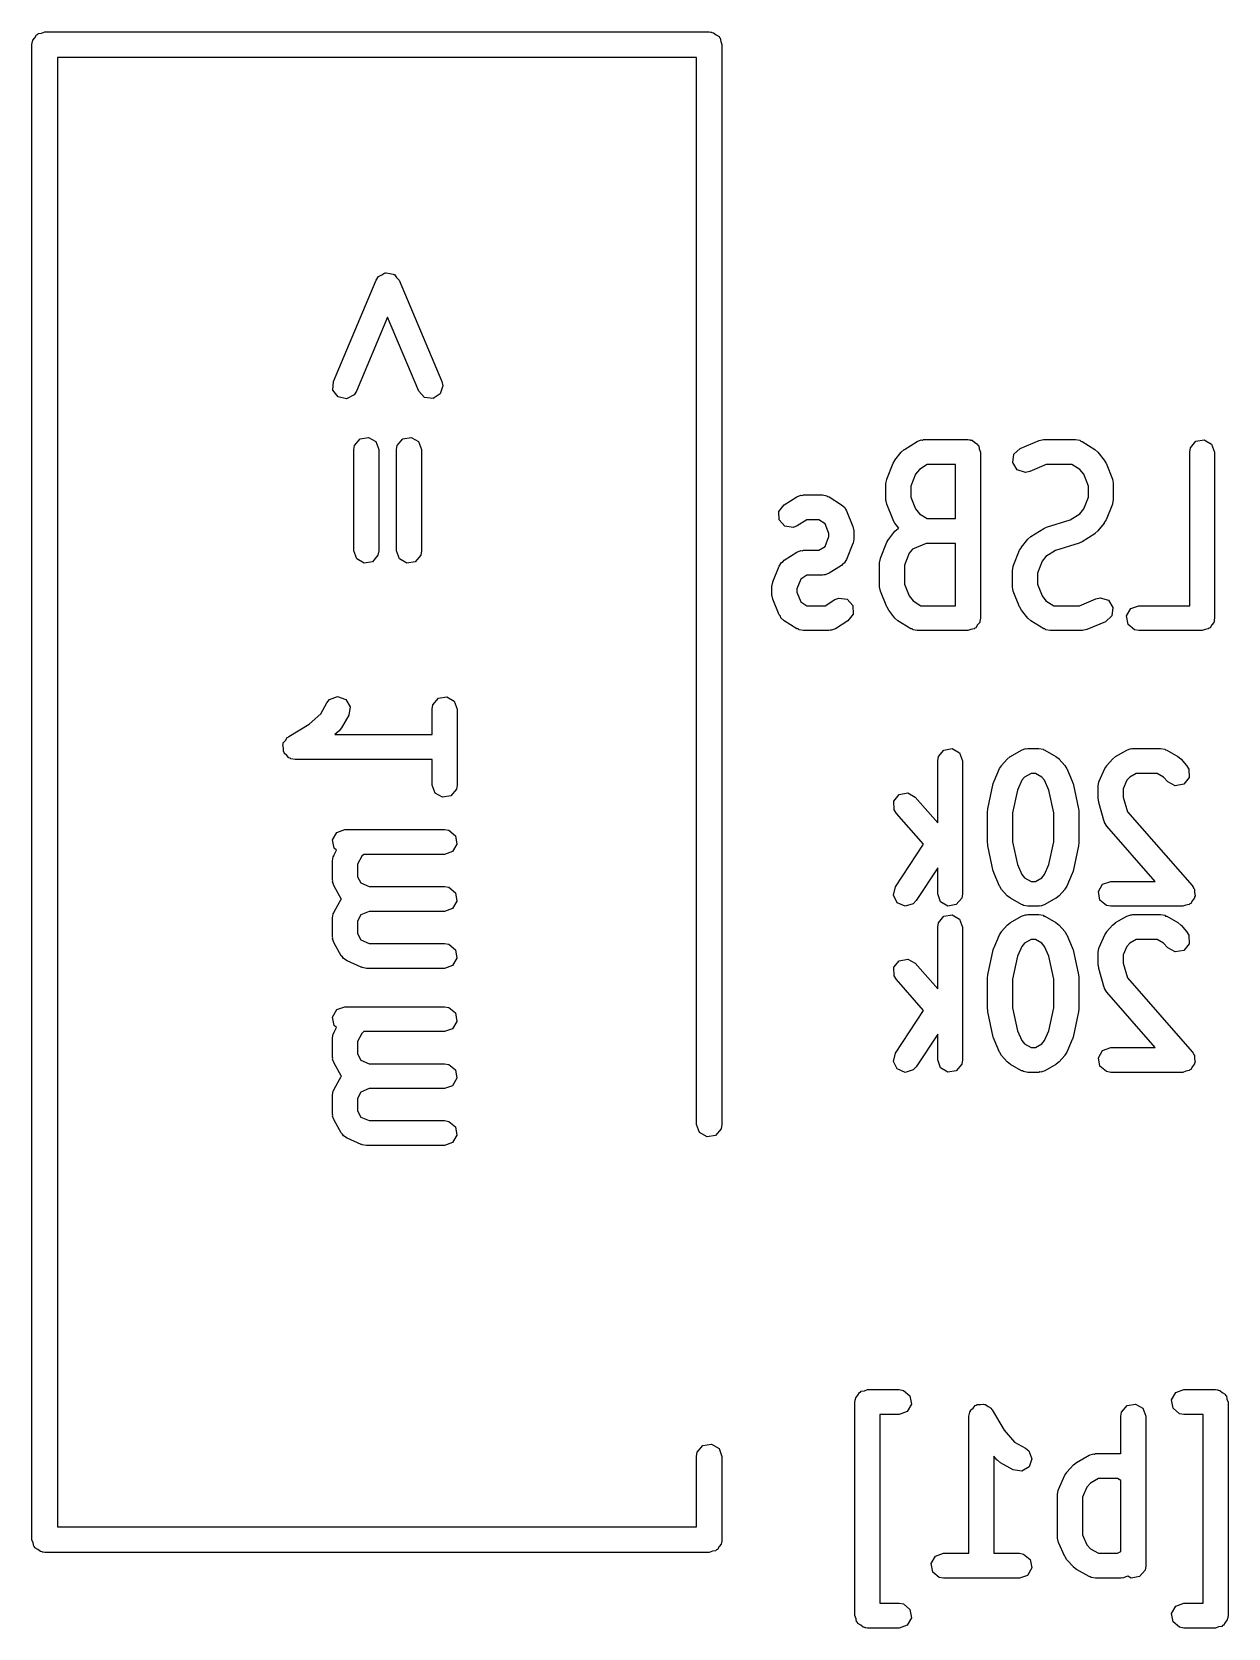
# Model space of a CAD drawing. Extents: x 69 to 230, y -100 to -50.
# Drawn here: x 204.42 to 211.62, y -80.53 to -70.92 of the extents above; entities that cross this region are included whole.
import ezdxf

# ---------------------------------------------------------------- set-up
doc = ezdxf.new("R2010")
doc.units = 0
doc.layers.add('BLACK', color=7, linetype='CONTINUOUS')

msp = doc.modelspace()

# ---------------------------------------------------------------- linework, layer by layer
at = {"layer": 'BLACK', "linetype": 'CONTINUOUS'}
for p, q in [((204.423, -71), (204.425, -70.9901)), ((204.423, -80), (204.423, -71)), ((204.425, -70.9867), (204.426, -70.9838)), ((204.425, -70.9901), (204.425, -70.9867)), ((204.426, -70.9838), (204.428, -70.9738)), ((204.428, -70.9738), (204.441, -70.9586)), ((204.441, -70.9586), (204.451, -70.9414)), ((204.451, -70.9414), (204.457, -70.939)), ((204.457, -70.939), (204.462, -70.9337)), ((204.462, -70.9337), (204.481, -70.9303)), ((204.481, -70.9303), (204.5, -70.9235)), ((204.5, -70.9235), (208.5, -70.9235)), ((208.5, -70.9235), (208.51, -70.9253)), ((208.51, -70.9253), (208.513, -70.9247)), ((208.513, -70.9247), (208.516, -70.9264)), ((208.516, -70.9264), (208.526, -70.9281)), ((208.526, -70.9281), (208.541, -70.9409)), ((208.541, -70.9409), (208.559, -70.9508)), ((208.559, -70.9508), (208.561, -70.9573)), ((208.561, -70.9573), (208.566, -70.9617)), ((208.566, -70.9617), (208.57, -70.9813)), ((208.57, -70.9813), (208.576, -71)), ((208.576, -71), (208.576, -77.5)), ((208.423, -71.0765), (204.576, -71.0765)), ((204.576, -71.0765), (204.576, -79.9235)), ((208.423, -77.5), (208.423, -71.0765)), ((206.238, -73.028), (206.495, -72.4185)), ((206.495, -72.4185), (206.503, -72.4056)), ((206.503, -72.4056), (206.504, -72.4024)), ((206.504, -72.4024), (206.506, -72.4011)), ((206.506, -72.4011), (206.509, -72.3966)), ((206.509, -72.3966), (206.529, -72.3865)), ((206.529, -72.3865), (206.548, -72.3745)), ((206.548, -72.3745), (206.551, -72.375)), ((206.551, -72.375), (206.555, -72.3732)), ((206.555, -72.3732), (206.577, -72.3781)), ((206.577, -72.3781), (206.598, -72.3809)), ((206.598, -72.3809), (206.601, -72.3838)), ((206.601, -72.3838), (206.605, -72.3846)), ((206.605, -72.3846), (206.618, -72.4023)), ((206.618, -72.4023), (206.633, -72.4185)), ((206.633, -72.4185), (206.891, -73.028)), ((206.564, -72.6406), (206.376, -73.0863)), ((206.752, -73.0863), (206.564, -72.6406)), ((206.235, -73.0792), (206.238, -73.028)), ((206.266, -73.1201), (206.235, -73.0792)), ((206.316, -73.1316), (206.266, -73.1201)), ((206.362, -73.1082), (206.316, -73.1316)), ((206.376, -73.0863), (206.362, -73.1082)), ((206.787, -73.1239), (206.752, -73.0863)), ((206.881, -73.1024), (206.838, -73.1303)), ((206.896, -73.0534), (206.881, -73.1024)), ((206.891, -73.028), (206.896, -73.0534)), ((206.838, -73.1303), (206.787, -73.1239)), ((206.365, -73.4124), (206.398, -73.3731)), ((206.398, -73.3731), (206.449, -73.3642)), ((206.449, -73.3642), (206.493, -73.3899)), ((206.493, -73.3899), (206.511, -73.4381)), ((206.622, -73.4124), (206.655, -73.3731)), ((206.655, -73.3731), (206.706, -73.3642)), ((206.706, -73.3642), (206.75, -73.3899)), ((206.75, -73.3899), (206.768, -73.4381)), ((209.675, -73.4364), (209.751, -73.3888)), ((209.751, -73.3888), (209.775, -73.379)), ((209.775, -73.379), (209.783, -73.3801)), ((209.783, -73.3801), (209.79, -73.3774)), ((209.79, -73.3774), (210.057, -73.3774)), ((210.057, -73.3774), (210.067, -73.3791)), ((210.067, -73.3791), (210.07, -73.3785)), ((210.07, -73.3785), (210.073, -73.3802)), ((210.073, -73.3802), (210.083, -73.3819)), ((210.083, -73.3819), (210.098, -73.3944)), ((210.098, -73.3944), (210.115, -73.4042)), ((210.115, -73.4042), (210.117, -73.4105)), ((210.371, -73.4308), (210.485, -73.3832)), ((210.485, -73.3832), (210.511, -73.3775)), ((210.511, -73.3775), (210.513, -73.378)), ((210.513, -73.378), (210.514, -73.3774)), ((210.514, -73.3774), (210.705, -73.3774)), ((210.705, -73.3774), (210.73, -73.3819)), ((210.73, -73.3819), (210.737, -73.3871)), ((210.737, -73.3871), (210.745, -73.3888)), ((210.745, -73.3888), (210.821, -73.4364)), ((211.396, -73.4267), (211.429, -73.3874)), ((211.429, -73.3874), (211.48, -73.3785)), ((211.48, -73.3785), (211.524, -73.4042)), ((211.524, -73.4042), (211.542, -73.4524)), ((206.361, -73.4381), (206.365, -73.4124)), ((206.361, -74.0476), (206.361, -73.4381)), ((206.511, -73.4381), (206.511, -74.0476)), ((206.618, -73.4381), (206.622, -73.4124)), ((206.618, -74.0476), (206.618, -73.4381)), ((206.768, -73.4381), (206.768, -74.0476)), ((209.607, -73.5198), (209.617, -73.5033)), ((209.617, -73.5033), (209.618, -73.5008)), ((209.618, -73.5008), (209.656, -73.4531)), ((209.656, -73.4531), (209.674, -73.437)), ((209.674, -73.437), (209.675, -73.4364)), ((210.117, -73.4105), (210.122, -73.4149)), ((210.122, -73.4149), (210.125, -73.4341)), ((210.125, -73.4341), (210.132, -73.4524)), ((210.132, -73.4524), (210.132, -74.4524)), ((210.327, -73.5164), (210.333, -73.4655)), ((210.333, -73.4655), (210.371, -73.4308)), ((210.821, -73.4364), (210.839, -73.4527)), ((210.839, -73.4527), (210.84, -73.4531)), ((210.84, -73.4531), (210.878, -73.5008)), ((210.878, -73.5008), (210.887, -73.5178)), ((211.392, -73.4524), (211.396, -73.4267)), ((211.392, -74.3774), (211.392, -73.4524)), ((211.542, -73.4524), (211.542, -74.4524)), ((209.568, -73.615), (209.607, -73.5198)), ((209.742, -73.5858), (209.713, -73.6573)), ((209.765, -73.5568), (209.742, -73.5858)), ((209.812, -73.5274), (209.765, -73.5568)), ((209.982, -73.5274), (209.812, -73.5274)), ((209.982, -73.8536), (209.982, -73.5274)), ((210.354, -73.5596), (210.327, -73.5164)), ((210.403, -73.5749), (210.354, -73.5596)), ((210.429, -73.5692), (210.403, -73.5749)), ((210.529, -73.5274), (210.429, -73.5692)), ((210.683, -73.5274), (210.529, -73.5274)), ((210.73, -73.5568), (210.683, -73.5274)), ((210.754, -73.5858), (210.73, -73.5568)), ((210.782, -73.6573), (210.754, -73.5858)), ((210.887, -73.5178), (210.889, -73.5198)), ((210.889, -73.5198), (210.927, -73.615)), ((209.563, -73.6429), (209.568, -73.6172)), ((209.563, -73.7381), (209.563, -73.6429)), ((209.568, -73.6162), (209.568, -73.615)), ((209.568, -73.6172), (209.568, -73.6162)), ((209.713, -73.6573), (209.713, -73.7237)), ((210.782, -73.7237), (210.782, -73.6573)), ((210.927, -73.615), (210.932, -73.6405)), ((210.932, -73.6405), (210.932, -73.6417)), ((210.932, -73.6417), (210.932, -73.6429)), ((210.932, -73.6429), (210.932, -73.7381)), ((208.919, -73.8102), (208.951, -73.7697)), ((208.951, -73.7697), (209.027, -73.7221)), ((209.027, -73.7221), (209.051, -73.7124)), ((209.051, -73.7124), (209.059, -73.7135)), ((209.059, -73.7135), (209.067, -73.7107)), ((209.067, -73.7107), (209.181, -73.7107)), ((209.181, -73.7107), (209.207, -73.7152)), ((209.207, -73.7152), (209.213, -73.7204)), ((209.213, -73.7204), (209.221, -73.7221)), ((209.221, -73.7221), (209.297, -73.7697)), ((209.297, -73.7697), (209.316, -73.7872)), ((209.316, -73.7872), (209.32, -73.7974)), ((209.564, -73.7393), (209.563, -73.7381)), ((209.563, -73.7405), (209.564, -73.7393)), ((209.568, -73.7659), (209.563, -73.7405)), ((209.607, -73.8612), (209.568, -73.7659)), ((209.713, -73.7237), (209.742, -73.7952)), ((210.754, -73.7952), (210.782, -73.7237)), ((210.927, -73.766), (210.889, -73.8612)), ((210.928, -73.7637), (210.927, -73.7647)), ((210.927, -73.7647), (210.927, -73.766)), ((210.932, -73.7381), (210.928, -73.7637)), ((208.921, -73.8614), (208.919, -73.8102)), ((208.955, -73.8996), (208.921, -73.8614)), ((209.088, -73.8607), (209.03, -73.8969)), ((209.159, -73.8607), (209.088, -73.8607)), ((209.197, -73.8839), (209.159, -73.8607)), ((209.22, -73.943), (209.197, -73.8839)), ((209.32, -73.7974), (209.327, -73.8055)), ((209.327, -73.8055), (209.365, -73.9007)), ((209.608, -73.8632), (209.607, -73.8612)), ((209.618, -73.8802), (209.608, -73.8632)), ((209.642, -73.9111), (209.618, -73.8802)), ((209.742, -73.7952), (209.765, -73.8241)), ((209.765, -73.8241), (209.812, -73.8536)), ((209.812, -73.8536), (209.982, -73.8536)), ((210.53, -73.9046), (210.673, -73.8599)), ((210.673, -73.8599), (210.73, -73.8241)), ((210.73, -73.8241), (210.754, -73.7952)), ((210.878, -73.8802), (210.84, -73.9278)), ((210.889, -73.8612), (210.878, -73.8777)), ((210.878, -73.8777), (210.878, -73.8802)), ((209.006, -73.9067), (208.955, -73.8996)), ((209.03, -73.8969), (209.006, -73.9067)), ((209.197, -74.0208), (209.22, -73.9617)), ((209.22, -73.9617), (209.22, -73.943)), ((209.365, -73.9007), (209.37, -73.9262)), ((209.37, -73.9762), (209.366, -74.0018)), ((209.37, -73.9262), (209.37, -73.9274)), ((209.37, -73.9274), (209.37, -73.9286)), ((209.37, -73.9286), (209.37, -73.9762)), ((209.568, -73.996), (209.579, -73.9795)), ((209.579, -73.9795), (209.58, -73.977)), ((209.58, -73.977), (209.618, -73.9293)), ((209.618, -73.9293), (209.637, -73.9121)), ((209.637, -73.9121), (209.642, -73.9111)), ((210.38, -74.0246), (210.418, -73.977)), ((210.418, -73.977), (210.436, -73.9608)), ((210.436, -73.9602), (210.513, -73.9126)), ((210.436, -73.9608), (210.436, -73.9602)), ((210.513, -73.9126), (210.527, -73.9066)), ((210.527, -73.9066), (210.53, -73.9046)), ((210.821, -73.9446), (210.745, -73.9922)), ((210.84, -73.9278), (210.821, -73.9439)), ((210.821, -73.9439), (210.821, -73.9446)), ((206.378, -74.0958), (206.361, -74.0476)), ((206.506, -74.0733), (206.473, -74.1126)), ((206.511, -74.0476), (206.506, -74.0733)), ((206.635, -74.0958), (206.618, -74.0476)), ((206.763, -74.0733), (206.73, -74.1126)), ((206.768, -74.0476), (206.763, -74.0733)), ((208.951, -74.1031), (209.027, -74.0554)), ((209.027, -74.0554), (209.051, -74.0457)), ((209.051, -74.0457), (209.059, -74.0468)), ((209.059, -74.0468), (209.067, -74.044)), ((209.067, -74.044), (209.159, -74.044)), ((209.159, -74.044), (209.197, -74.0208)), ((209.365, -74.004), (209.327, -74.0993)), ((209.366, -74.0018), (209.365, -74.0028)), ((209.365, -74.0028), (209.365, -74.004)), ((209.53, -74.0912), (209.568, -73.996)), ((209.704, -74.062), (209.675, -74.1335)), ((209.723, -74.038), (209.704, -74.062)), ((209.805, -74.0036), (209.723, -74.038)), ((209.982, -74.0036), (209.805, -74.0036)), ((209.982, -74.3774), (209.982, -74.0036)), ((210.33, -74.1388), (210.368, -74.0436)), ((210.368, -74.0436), (210.379, -74.0271)), ((210.379, -74.0271), (210.38, -74.0246)), ((210.527, -74.0806), (210.504, -74.1096)), ((210.584, -74.0449), (210.527, -74.0806)), ((210.727, -74.0002), (210.584, -74.0449)), ((210.73, -73.9981), (210.727, -74.0002)), ((210.745, -73.9922), (210.73, -73.9981)), ((206.423, -74.1215), (206.378, -74.0958)), ((206.473, -74.1126), (206.423, -74.1215)), ((206.68, -74.1215), (206.635, -74.0958)), ((206.73, -74.1126), (206.68, -74.1215)), ((208.883, -74.234), (208.921, -74.1388)), ((208.921, -74.1388), (208.935, -74.1167)), ((208.935, -74.1167), (208.944, -74.1116)), ((208.944, -74.1116), (208.951, -74.1031)), ((209.297, -74.135), (209.221, -74.1826)), ((209.304, -74.1265), (209.297, -74.135)), ((209.313, -74.1214), (209.304, -74.1265)), ((209.327, -74.0993), (209.313, -74.1214)), ((209.525, -74.119), (209.53, -74.0934)), ((209.525, -74.2619), (209.525, -74.119)), ((209.53, -74.0924), (209.53, -74.0912)), ((209.53, -74.0934), (209.53, -74.0924)), ((209.675, -74.1335), (209.675, -74.2475)), ((210.325, -74.1667), (210.33, -74.141)), ((210.325, -74.2619), (210.325, -74.1667)), ((210.33, -74.1401), (210.33, -74.1388)), ((210.33, -74.141), (210.33, -74.1401)), ((210.504, -74.1096), (210.475, -74.1811)), ((208.877, -74.2619), (208.882, -74.2363)), ((208.877, -74.3095), (208.877, -74.2619)), ((208.882, -74.2363), (208.883, -74.2353)), ((208.883, -74.2353), (208.883, -74.234)), ((209.051, -74.2173), (209.027, -74.2763)), ((209.088, -74.194), (209.051, -74.2173)), ((209.181, -74.194), (209.088, -74.194)), ((209.189, -74.1913), (209.181, -74.194)), ((209.197, -74.1924), (209.189, -74.1913)), ((209.221, -74.1826), (209.197, -74.1924)), ((209.525, -74.2631), (209.525, -74.2619)), ((209.525, -74.2643), (209.525, -74.2631)), ((209.53, -74.2898), (209.525, -74.2643)), ((209.675, -74.2475), (209.704, -74.319)), ((210.325, -74.2631), (210.325, -74.2619)), ((210.325, -74.2643), (210.325, -74.2631)), ((210.33, -74.2898), (210.325, -74.2643)), ((210.475, -74.1811), (210.475, -74.2475)), ((210.475, -74.2475), (210.504, -74.319)), ((208.878, -74.3107), (208.877, -74.3095)), ((208.877, -74.3119), (208.878, -74.3107)), ((208.883, -74.3374), (208.877, -74.3119)), ((208.921, -74.4326), (208.883, -74.3374)), ((209.027, -74.2763), (209.027, -74.2951)), ((209.027, -74.2951), (209.051, -74.3542)), ((209.051, -74.3542), (209.088, -74.3774)), ((209.198, -74.3774), (209.255, -74.3412)), ((209.255, -74.3412), (209.28, -74.3314)), ((209.28, -74.3314), (209.33, -74.3385)), ((209.33, -74.3385), (209.365, -74.3767)), ((209.568, -74.385), (209.53, -74.2898)), ((209.704, -74.319), (209.727, -74.3479)), ((209.727, -74.3479), (209.774, -74.3774)), ((210.368, -74.385), (210.33, -74.2898)), ((210.504, -74.319), (210.527, -74.3479)), ((210.527, -74.3479), (210.574, -74.3774)), ((210.728, -74.3774), (210.828, -74.3355)), ((210.828, -74.3355), (210.854, -74.3298)), ((210.854, -74.3298), (210.903, -74.3452)), ((210.903, -74.3452), (210.93, -74.3884)), ((208.928, -74.4407), (208.921, -74.4326)), ((208.931, -74.4509), (208.928, -74.4407)), ((208.951, -74.4684), (208.931, -74.4509)), ((209.088, -74.3774), (209.198, -74.3774)), ((209.367, -74.4279), (209.335, -74.4684)), ((209.365, -74.3767), (209.367, -74.4279)), ((209.57, -74.387), (209.568, -74.385)), ((209.58, -74.404), (209.57, -74.387)), ((209.618, -74.4516), (209.58, -74.404)), ((209.618, -74.452), (209.618, -74.4516)), ((209.636, -74.4684), (209.618, -74.452)), ((209.774, -74.3774), (209.982, -74.3774)), ((210.131, -74.4654), (210.129, -74.4683)), ((210.132, -74.4524), (210.13, -74.4621)), ((210.13, -74.4621), (210.131, -74.4654)), ((210.37, -74.387), (210.368, -74.385)), ((210.38, -74.404), (210.37, -74.387)), ((210.418, -74.4516), (210.38, -74.404)), ((210.418, -74.452), (210.418, -74.4516)), ((210.436, -74.4684), (210.418, -74.452)), ((210.574, -74.3774), (210.728, -74.3774)), ((210.924, -74.4393), (210.886, -74.474)), ((210.93, -74.3884), (210.924, -74.4393)), ((211.012, -74.4394), (211.038, -74.3949)), ((211.021, -74.4899), (211.012, -74.4394)), ((211.038, -74.3949), (211.086, -74.3774)), ((211.086, -74.3774), (211.392, -74.3774)), ((211.541, -74.4654), (211.539, -74.4683)), ((211.542, -74.4524), (211.54, -74.4621)), ((211.54, -74.4621), (211.541, -74.4654)), ((209.027, -74.516), (208.951, -74.4684)), ((209.035, -74.5177), (209.027, -74.516)), ((209.041, -74.5229), (209.035, -74.5177)), ((209.067, -74.5274), (209.041, -74.5229)), ((209.219, -74.5274), (209.067, -74.5274)), ((209.227, -74.5246), (209.219, -74.5274)), ((209.235, -74.5257), (209.227, -74.5246)), ((209.259, -74.516), (209.235, -74.5257)), ((209.335, -74.4684), (209.259, -74.516)), ((209.713, -74.516), (209.636, -74.4684)), ((209.721, -74.5177), (209.713, -74.516)), ((209.727, -74.5229), (209.721, -74.5177)), ((209.752, -74.5274), (209.727, -74.5229)), ((210.057, -74.5274), (209.752, -74.5274)), ((210.075, -74.5207), (210.057, -74.5274)), ((210.095, -74.5173), (210.075, -74.5207)), ((210.099, -74.5121), (210.095, -74.5173)), ((210.105, -74.5098), (210.099, -74.5121)), ((210.115, -74.493), (210.105, -74.5098)), ((210.128, -74.478), (210.115, -74.493)), ((210.129, -74.4683), (210.128, -74.478)), ((210.513, -74.516), (210.436, -74.4684)), ((210.521, -74.5177), (210.513, -74.516)), ((210.527, -74.5229), (210.521, -74.5177)), ((210.552, -74.5274), (210.527, -74.5229)), ((210.743, -74.5274), (210.552, -74.5274)), ((210.745, -74.5268), (210.743, -74.5274)), ((210.746, -74.5273), (210.745, -74.5268)), ((210.772, -74.5216), (210.746, -74.5273)), ((210.886, -74.474), (210.772, -74.5216)), ((211.06, -74.5229), (211.021, -74.4899)), ((211.086, -74.5274), (211.06, -74.5229)), ((211.467, -74.5274), (211.086, -74.5274)), ((211.485, -74.5207), (211.467, -74.5274)), ((211.504, -74.5173), (211.485, -74.5207)), ((211.509, -74.5121), (211.504, -74.5173)), ((211.515, -74.5098), (211.509, -74.5121)), ((211.525, -74.493), (211.515, -74.5098)), ((211.537, -74.478), (211.525, -74.493)), ((211.539, -74.4683), (211.537, -74.478)), ((206.199, -74.9632), (206.215, -74.9431)), ((206.215, -74.9431), (206.263, -74.925)), ((206.263, -74.925), (206.312, -74.942)), ((206.312, -74.942), (206.338, -74.9861)), ((206.837, -74.9743), (206.87, -74.935)), ((206.87, -74.935), (206.92, -74.9261)), ((206.92, -74.9261), (206.965, -74.9518)), ((206.091, -75.0915), (206.162, -75.0285)), ((206.162, -75.0285), (206.199, -74.9632)), ((206.33, -75.0368), (206.287, -75.113)), ((206.338, -74.9861), (206.33, -75.0368)), ((206.832, -75), (206.837, -74.9743)), ((206.832, -75.1536), (206.832, -75)), ((206.965, -74.9518), (206.982, -75)), ((206.982, -75), (206.982, -75.4571)), ((205.969, -75.164), (206.091, -75.0915)), ((206.271, -75.1322), (206.247, -75.1536)), ((206.272, -75.1313), (206.271, -75.1322)), ((206.287, -75.113), (206.272, -75.1313)), ((205.933, -75.2155), (205.936, -75.2101)), ((205.937, -75.2351), (205.933, -75.2155)), ((205.936, -75.2037), (205.949, -75.1883)), ((205.936, -75.2101), (205.936, -75.2037)), ((205.937, -75.255), (205.937, -75.2351)), ((205.949, -75.1883), (205.959, -75.1711)), ((205.959, -75.1711), (205.965, -75.1689)), ((205.965, -75.1689), (205.969, -75.164)), ((206.247, -75.1536), (206.832, -75.1536)), ((205.941, -75.2598), (205.937, -75.255)), ((205.942, -75.2661), (205.941, -75.2598)), ((205.957, -75.2789), (205.942, -75.2661)), ((205.97, -75.2939), (205.957, -75.2789)), ((205.977, -75.295), (205.97, -75.2939)), ((205.981, -75.299), (205.977, -75.295)), ((206.007, -75.3036), (205.981, -75.299)), ((206.832, -75.3036), (206.007, -75.3036)), ((206.832, -75.4571), (206.832, -75.3036)), ((209.875, -75.3119), (209.88, -75.2863)), ((209.875, -75.6837), (209.875, -75.3119)), ((209.88, -75.2863), (209.912, -75.247)), ((209.912, -75.247), (209.963, -75.238)), ((209.963, -75.238), (210.007, -75.2637)), ((210.007, -75.2637), (210.025, -75.3119)), ((210.025, -75.3119), (210.025, -76.1119)), ((210.26, -75.3387), (210.294, -75.3006)), ((210.294, -75.3006), (210.312, -75.2857)), ((210.312, -75.2857), (210.313, -75.2849)), ((210.313, -75.2849), (210.379, -75.2468)), ((210.379, -75.2468), (210.404, -75.238)), ((210.404, -75.238), (210.41, -75.2392)), ((210.41, -75.2392), (210.417, -75.2369)), ((210.417, -75.2369), (210.483, -75.2369)), ((210.483, -75.2369), (210.509, -75.2414)), ((210.509, -75.2414), (210.514, -75.2457)), ((210.514, -75.2457), (210.521, -75.2468)), ((210.521, -75.2468), (210.587, -75.2849)), ((210.587, -75.2849), (210.606, -75.3001)), ((210.606, -75.3001), (210.606, -75.3006)), ((210.606, -75.3006), (210.64, -75.3387)), ((210.894, -75.3387), (210.927, -75.3006)), ((210.927, -75.3006), (210.945, -75.2857)), ((210.945, -75.2857), (210.946, -75.2849)), ((210.946, -75.2849), (211.013, -75.2468)), ((211.013, -75.2468), (211.037, -75.238)), ((211.037, -75.238), (211.044, -75.2392)), ((211.044, -75.2392), (211.05, -75.2369)), ((211.05, -75.2369), (211.217, -75.2369)), ((211.217, -75.2369), (211.242, -75.2414)), ((211.242, -75.2414), (211.247, -75.2457)), ((211.247, -75.2457), (211.254, -75.2468)), ((211.254, -75.2468), (211.321, -75.2849)), ((211.321, -75.2849), (211.339, -75.3001)), ((211.339, -75.3001), (211.34, -75.3006)), ((211.34, -75.3006), (211.373, -75.3387)), ((210.215, -75.4342), (210.248, -75.358)), ((210.248, -75.358), (210.259, -75.3408)), ((210.259, -75.3408), (210.26, -75.3387)), ((210.398, -75.4089), (210.381, -75.4288)), ((210.437, -75.3869), (210.398, -75.4089)), ((210.463, -75.3869), (210.437, -75.3869)), ((210.502, -75.4089), (210.463, -75.3869)), ((210.519, -75.4288), (210.502, -75.4089)), ((210.64, -75.3387), (210.65, -75.3564)), ((210.65, -75.3564), (210.652, -75.358)), ((210.652, -75.358), (210.685, -75.4342)), ((210.848, -75.4342), (210.881, -75.358)), ((210.881, -75.358), (210.893, -75.3408)), ((210.893, -75.3408), (210.894, -75.3387)), ((211.031, -75.4089), (211.014, -75.4288)), ((211.07, -75.3869), (211.031, -75.4089)), ((211.197, -75.3869), (211.07, -75.3869)), ((211.235, -75.4089), (211.197, -75.3869)), ((211.26, -75.4375), (211.235, -75.4089)), ((211.388, -75.4123), (211.356, -75.4523)), ((211.373, -75.3387), (211.387, -75.361)), ((211.387, -75.361), (211.388, -75.4123)), ((206.85, -75.5054), (206.832, -75.4571)), ((206.894, -75.531), (206.85, -75.5054)), ((206.945, -75.5221), (206.894, -75.531)), ((206.978, -75.4828), (206.945, -75.5221)), ((206.982, -75.4571), (206.978, -75.4828)), ((209.612, -75.5544), (209.644, -75.5144)), ((209.644, -75.5144), (209.695, -75.5045)), ((209.695, -75.5045), (209.74, -75.5292)), ((210.177, -75.6006), (210.21, -75.4483)), ((210.21, -75.4483), (210.214, -75.4377)), ((210.214, -75.4377), (210.215, -75.4342)), ((210.355, -75.4876), (210.325, -75.6248)), ((210.381, -75.4288), (210.355, -75.4876)), ((210.545, -75.4876), (210.519, -75.4288)), ((210.575, -75.6248), (210.545, -75.4876)), ((210.685, -75.4342), (210.688, -75.4453)), ((210.688, -75.4453), (210.69, -75.4483)), ((210.69, -75.4483), (210.723, -75.6006)), ((210.842, -75.4643), (210.846, -75.4386)), ((210.842, -75.5405), (210.842, -75.4643)), ((210.846, -75.4386), (210.848, -75.4367)), ((210.848, -75.4367), (210.848, -75.4342)), ((211.014, -75.4288), (210.992, -75.48)), ((210.992, -75.48), (210.992, -75.5298)), ((211.305, -75.4622), (211.26, -75.4375)), ((211.356, -75.4523), (211.305, -75.4622)), ((209.613, -75.6057), (209.612, -75.5544)), ((209.627, -75.628), (209.613, -75.6057)), ((209.74, -75.5292), (209.875, -75.6837)), ((210.175, -75.6167), (210.177, -75.6042)), ((210.175, -75.8071), (210.175, -75.6167)), ((210.177, -75.6042), (210.177, -75.6006)), ((210.723, -75.6006), (210.724, -75.6133)), ((210.724, -75.6133), (210.725, -75.6167)), ((210.725, -75.6167), (210.725, -75.8071)), ((210.843, -75.5432), (210.842, -75.5405)), ((210.845, -75.5615), (210.843, -75.5432)), ((210.878, -75.6758), (210.845, -75.5615)), ((210.992, -75.5298), (211.017, -75.6178)), ((211.017, -75.6178), (211.406, -76.0625)), ((209.789, -75.8136), (209.627, -75.628)), ((210.325, -75.6248), (210.325, -75.799)), ((210.575, -75.799), (210.575, -75.6248)), ((210.88, -75.6785), (210.878, -75.6758)), ((210.88, -75.6819), (210.88, -75.6785)), ((210.894, -75.7041), (210.88, -75.6819)), ((211.185, -76.0369), (210.894, -75.7041)), ((206.233, -75.787), (206.259, -75.7425)), ((206.242, -75.8375), (206.233, -75.787)), ((206.259, -75.7425), (206.307, -75.725)), ((206.307, -75.725), (206.907, -75.725)), ((206.907, -75.725), (206.933, -75.7295)), ((206.933, -75.7295), (206.972, -75.7625)), ((206.972, -75.7625), (206.981, -75.813)), ((210.176, -75.8105), (210.175, -75.8071)), ((210.177, -75.8232), (210.176, -75.8105)), ((210.325, -75.799), (210.355, -75.9363)), ((210.545, -75.9363), (210.575, -75.799)), ((210.725, -75.8071), (210.723, -75.8197)), ((206.232, -75.9143), (206.237, -75.8886)), ((206.237, -75.8886), (206.241, -75.8838)), ((206.241, -75.8838), (206.242, -75.8775)), ((206.257, -75.8501), (206.242, -75.8375)), ((206.242, -75.8775), (206.257, -75.8501)), ((206.409, -75.8858), (206.382, -75.9339)), ((206.421, -75.875), (206.409, -75.8858)), ((206.907, -75.875), (206.421, -75.875)), ((206.955, -75.8575), (206.907, -75.875)), ((206.981, -75.813), (206.955, -75.8575)), ((209.621, -76.0708), (209.789, -75.8136)), ((210.21, -75.9755), (210.177, -75.8232)), ((210.723, -75.8232), (210.69, -75.9756)), ((210.723, -75.8197), (210.723, -75.8232)), ((206.232, -76.0286), (206.232, -75.9143)), ((206.382, -75.9339), (206.382, -76.0089)), ((209.875, -75.9565), (209.746, -76.1531)), ((209.875, -76.1119), (209.875, -75.9565)), ((210.212, -75.9785), (210.21, -75.9755)), ((210.215, -75.9896), (210.212, -75.9785)), ((210.248, -76.0658), (210.215, -75.9896)), ((210.355, -75.9363), (210.381, -75.995)), ((210.381, -75.995), (210.398, -76.0149)), ((210.502, -76.0149), (210.519, -75.995)), ((210.519, -75.995), (210.545, -75.9363)), ((210.685, -75.9896), (210.652, -76.0658)), ((210.686, -75.9861), (210.685, -75.9896)), ((210.69, -75.9756), (210.686, -75.9861)), ((206.234, -76.0345), (206.232, -76.0286)), ((206.233, -76.0408), (206.234, -76.0345)), ((206.242, -76.0653), (206.233, -76.0408)), ((206.285, -76.1415), (206.242, -76.0653)), ((206.382, -76.0089), (206.403, -76.0463)), ((206.403, -76.0463), (206.452, -76.0679)), ((206.452, -76.0679), (206.907, -76.0679)), ((206.907, -76.0679), (206.933, -76.0724)), ((206.933, -76.0724), (206.972, -76.1054)), ((209.609, -76.1207), (209.621, -76.0708)), ((210.25, -76.0674), (210.248, -76.0658)), ((210.26, -76.0851), (210.25, -76.0674)), ((210.294, -76.1232), (210.26, -76.0851)), ((210.398, -76.0149), (210.437, -76.0369)), ((210.437, -76.0369), (210.463, -76.0369)), ((210.463, -76.0369), (210.502, -76.0149)), ((210.64, -76.0851), (210.606, -76.1232)), ((210.641, -76.083), (210.64, -76.0851)), ((210.652, -76.0658), (210.641, -76.083)), ((210.843, -76.0989), (210.868, -76.0545)), ((210.852, -76.1494), (210.843, -76.0989)), ((210.868, -76.0545), (210.917, -76.0369)), ((210.917, -76.0369), (211.185, -76.0369)), ((211.406, -76.0625), (211.412, -76.0722)), ((211.412, -76.0722), (211.415, -76.0744)), ((211.415, -76.0744), (211.415, -76.0775)), ((211.415, -76.0775), (211.42, -76.0848)), ((211.42, -76.0848), (211.42, -76.105)), ((206.242, -76.2204), (206.285, -76.1442)), ((206.286, -76.1426), (206.285, -76.1415)), ((206.285, -76.1442), (206.286, -76.1426)), ((206.981, -76.1559), (206.955, -76.2003)), ((206.972, -76.1054), (206.981, -76.1559)), ((209.632, -76.1665), (209.609, -76.1207)), ((209.679, -76.1868), (209.632, -76.1665)), ((209.728, -76.172), (209.679, -76.1868)), ((209.746, -76.1531), (209.728, -76.172)), ((209.893, -76.1601), (209.875, -76.1119)), ((209.937, -76.1858), (209.893, -76.1601)), ((209.987, -76.1769), (209.937, -76.1858)), ((210.02, -76.1376), (209.987, -76.1769)), ((210.025, -76.1119), (210.02, -76.1376)), ((210.294, -76.1237), (210.294, -76.1232)), ((210.313, -76.1389), (210.294, -76.1237)), ((210.379, -76.177), (210.313, -76.1389)), ((210.386, -76.1781), (210.379, -76.177)), ((210.391, -76.1824), (210.386, -76.1781)), ((210.417, -76.1869), (210.391, -76.1824)), ((210.483, -76.1869), (210.417, -76.1869)), ((210.49, -76.1846), (210.483, -76.1869)), ((210.496, -76.1858), (210.49, -76.1846)), ((210.521, -76.177), (210.496, -76.1858)), ((210.587, -76.1389), (210.521, -76.177)), ((210.588, -76.1381), (210.587, -76.1389)), ((210.606, -76.1232), (210.588, -76.1381)), ((210.891, -76.1824), (210.852, -76.1494)), ((210.917, -76.1869), (210.891, -76.1824)), ((211.35, -76.1869), (210.917, -76.1869)), ((211.369, -76.18), (211.35, -76.1869)), ((211.389, -76.1761), (211.369, -76.18)), ((211.393, -76.1714), (211.389, -76.1761)), ((211.398, -76.1694), (211.393, -76.1714)), ((211.408, -76.1518), (211.398, -76.1694)), ((211.421, -76.1361), (211.408, -76.1518)), ((211.42, -76.105), (211.424, -76.1249)), ((211.424, -76.1249), (211.421, -76.1301)), ((211.421, -76.1301), (211.421, -76.1361)), ((206.232, -76.2571), (206.237, -76.2315)), ((206.232, -76.3714), (206.232, -76.2571)), ((206.237, -76.2315), (206.241, -76.2266)), ((206.241, -76.2266), (206.242, -76.2204)), ((206.403, -76.2394), (206.382, -76.2768)), ((206.382, -76.2768), (206.382, -76.3518)), ((206.452, -76.2179), (206.403, -76.2394)), ((206.907, -76.2179), (206.452, -76.2179)), ((206.955, -76.2003), (206.907, -76.2179)), ((209.875, -76.3119), (209.88, -76.2863)), ((209.88, -76.2863), (209.912, -76.247)), ((209.912, -76.247), (209.963, -76.238)), ((209.963, -76.238), (210.007, -76.2637)), ((210.007, -76.2637), (210.025, -76.3119)), ((210.294, -76.3006), (210.312, -76.2857)), ((210.312, -76.2857), (210.313, -76.2849)), ((210.313, -76.2849), (210.379, -76.2468)), ((210.379, -76.2468), (210.404, -76.238)), ((210.404, -76.238), (210.41, -76.2392)), ((210.41, -76.2392), (210.417, -76.2369)), ((210.417, -76.2369), (210.483, -76.2369)), ((210.483, -76.2369), (210.509, -76.2414)), ((210.509, -76.2414), (210.514, -76.2457)), ((210.514, -76.2457), (210.521, -76.2468)), ((210.521, -76.2468), (210.587, -76.2849)), ((210.587, -76.2849), (210.606, -76.3001)), ((210.927, -76.3006), (210.945, -76.2857)), ((210.945, -76.2857), (210.946, -76.2849)), ((210.946, -76.2849), (211.013, -76.2468)), ((211.013, -76.2468), (211.037, -76.238)), ((211.037, -76.238), (211.044, -76.2392)), ((211.044, -76.2392), (211.05, -76.2369)), ((211.05, -76.2369), (211.217, -76.2369)), ((211.217, -76.2369), (211.242, -76.2414)), ((211.242, -76.2414), (211.247, -76.2457)), ((211.247, -76.2457), (211.254, -76.2468)), ((211.254, -76.2468), (211.321, -76.2849)), ((211.321, -76.2849), (211.339, -76.3001)), ((206.234, -76.3774), (206.232, -76.3714)), ((206.233, -76.3836), (206.234, -76.3774)), ((206.242, -76.4082), (206.233, -76.3836)), ((206.382, -76.3518), (206.403, -76.3892)), ((209.875, -76.6837), (209.875, -76.3119)), ((210.025, -76.3119), (210.025, -77.1119)), ((210.215, -76.4342), (210.248, -76.358)), ((210.248, -76.358), (210.259, -76.3408)), ((210.259, -76.3408), (210.26, -76.3387)), ((210.26, -76.3387), (210.294, -76.3006)), ((210.437, -76.3869), (210.398, -76.4089)), ((210.463, -76.3869), (210.437, -76.3869)), ((210.502, -76.4089), (210.463, -76.3869)), ((210.606, -76.3001), (210.606, -76.3006)), ((210.606, -76.3006), (210.64, -76.3387)), ((210.64, -76.3387), (210.65, -76.3564)), ((210.65, -76.3564), (210.652, -76.358)), ((210.652, -76.358), (210.685, -76.4342)), ((210.848, -76.4342), (210.881, -76.358)), ((210.881, -76.358), (210.893, -76.3408)), ((210.893, -76.3408), (210.894, -76.3387)), ((210.894, -76.3387), (210.927, -76.3006)), ((211.07, -76.3869), (211.031, -76.4089)), ((211.197, -76.3869), (211.07, -76.3869)), ((211.235, -76.4089), (211.197, -76.3869)), ((211.339, -76.3001), (211.34, -76.3006)), ((211.34, -76.3006), (211.373, -76.3387)), ((211.373, -76.3387), (211.387, -76.361)), ((211.387, -76.361), (211.388, -76.4123)), ((206.285, -76.4844), (206.242, -76.4082)), ((206.293, -76.4916), (206.285, -76.4844)), ((206.403, -76.3892), (206.452, -76.4107)), ((206.452, -76.4107), (206.907, -76.4107)), ((206.907, -76.4107), (206.933, -76.4152)), ((206.933, -76.4152), (206.972, -76.4482)), ((206.972, -76.4482), (206.981, -76.4987)), ((210.177, -76.6006), (210.21, -76.4483)), ((210.21, -76.4483), (210.214, -76.4377)), ((210.214, -76.4377), (210.215, -76.4342)), ((210.381, -76.4288), (210.355, -76.4876)), ((210.398, -76.4089), (210.381, -76.4288)), ((210.519, -76.4288), (210.502, -76.4089)), ((210.545, -76.4876), (210.519, -76.4288)), ((210.685, -76.4342), (210.688, -76.4453)), ((210.688, -76.4453), (210.69, -76.4483)), ((210.69, -76.4483), (210.723, -76.6006)), ((210.842, -76.4643), (210.846, -76.4386)), ((210.842, -76.5405), (210.842, -76.4643)), ((210.846, -76.4386), (210.848, -76.4367)), ((210.848, -76.4367), (210.848, -76.4342)), ((211.014, -76.4288), (210.992, -76.48)), ((210.992, -76.48), (210.992, -76.5298)), ((211.031, -76.4089), (211.014, -76.4288)), ((211.26, -76.4375), (211.235, -76.4089)), ((211.305, -76.4622), (211.26, -76.4375)), ((211.356, -76.4523), (211.305, -76.4622)), ((211.388, -76.4123), (211.356, -76.4523)), ((206.298, -76.5016), (206.293, -76.4916)), ((206.32, -76.5162), (206.298, -76.5016)), ((206.405, -76.5542), (206.32, -76.5162)), ((206.408, -76.5544), (206.405, -76.5542)), ((206.41, -76.5562), (206.408, -76.5544)), ((206.436, -76.5607), (206.41, -76.5562)), ((206.907, -76.5607), (206.436, -76.5607)), ((206.955, -76.5432), (206.907, -76.5607)), ((206.981, -76.4987), (206.955, -76.5432)), ((209.612, -76.5544), (209.644, -76.5144)), ((209.613, -76.6057), (209.612, -76.5544)), ((209.644, -76.5144), (209.695, -76.5045)), ((209.695, -76.5045), (209.74, -76.5292)), ((209.74, -76.5292), (209.875, -76.6837)), ((210.355, -76.4876), (210.325, -76.6248)), ((210.575, -76.6248), (210.545, -76.4876)), ((210.843, -76.5432), (210.842, -76.5405)), ((210.845, -76.5615), (210.843, -76.5432)), ((210.878, -76.6758), (210.845, -76.5615)), ((210.992, -76.5298), (211.017, -76.6178)), ((209.627, -76.628), (209.613, -76.6057)), ((209.789, -76.8136), (209.627, -76.628)), ((210.175, -76.6167), (210.177, -76.6042)), ((210.175, -76.8071), (210.175, -76.6167)), ((210.177, -76.6042), (210.177, -76.6006)), ((210.325, -76.6248), (210.325, -76.799)), ((210.575, -76.799), (210.575, -76.6248)), ((210.723, -76.6006), (210.724, -76.6133)), ((210.724, -76.6133), (210.725, -76.6167)), ((210.725, -76.6167), (210.725, -76.8071)), ((210.88, -76.6785), (210.878, -76.6758)), ((211.017, -76.6178), (211.406, -77.0625)), ((210.88, -76.6819), (210.88, -76.6785)), ((210.894, -76.7041), (210.88, -76.6819)), ((211.185, -77.0369), (210.894, -76.7041)), ((206.233, -76.8536), (206.259, -76.8092)), ((206.242, -76.9042), (206.233, -76.8536)), ((206.259, -76.8092), (206.307, -76.7917)), ((206.307, -76.7917), (206.907, -76.7917)), ((206.907, -76.7917), (206.933, -76.7962)), ((206.933, -76.7962), (206.972, -76.8292)), ((206.972, -76.8292), (206.981, -76.8797)), ((209.621, -77.0708), (209.789, -76.8136)), ((210.176, -76.8105), (210.175, -76.8071)), ((210.177, -76.8232), (210.176, -76.8105)), ((210.21, -76.9755), (210.177, -76.8232)), ((210.325, -76.799), (210.355, -76.9363)), ((210.545, -76.9363), (210.575, -76.799)), ((210.723, -76.8232), (210.69, -76.9756)), ((210.725, -76.8071), (210.723, -76.8197)), ((210.723, -76.8197), (210.723, -76.8232)), ((206.232, -76.981), (206.237, -76.9553)), ((206.237, -76.9553), (206.241, -76.9504)), ((206.241, -76.9504), (206.242, -76.9442)), ((206.257, -76.9168), (206.242, -76.9042)), ((206.242, -76.9442), (206.257, -76.9168)), ((206.409, -76.9525), (206.382, -77.0006)), ((206.421, -76.9417), (206.409, -76.9525)), ((206.907, -76.9417), (206.421, -76.9417)), ((206.955, -76.9241), (206.907, -76.9417)), ((206.981, -76.8797), (206.955, -76.9241)), ((209.875, -76.9565), (209.746, -77.1531)), ((209.875, -77.1119), (209.875, -76.9565)), ((210.355, -76.9363), (210.381, -76.995)), ((210.519, -76.995), (210.545, -76.9363)), ((206.232, -77.0952), (206.232, -76.981)), ((206.382, -77.0006), (206.382, -77.0756)), ((210.212, -76.9785), (210.21, -76.9755)), ((210.215, -76.9896), (210.212, -76.9785)), ((210.248, -77.0658), (210.215, -76.9896)), ((210.381, -76.995), (210.398, -77.0149)), ((210.398, -77.0149), (210.437, -77.0369)), ((210.437, -77.0369), (210.463, -77.0369)), ((210.463, -77.0369), (210.502, -77.0149)), ((210.502, -77.0149), (210.519, -76.995)), ((210.685, -76.9896), (210.652, -77.0658)), ((210.686, -76.9861), (210.685, -76.9896)), ((210.69, -76.9756), (210.686, -76.9861)), ((210.843, -77.0989), (210.868, -77.0545)), ((210.868, -77.0545), (210.917, -77.0369)), ((210.917, -77.0369), (211.185, -77.0369)), ((206.234, -77.1012), (206.232, -77.0952)), ((206.233, -77.1074), (206.234, -77.1012)), ((206.242, -77.132), (206.233, -77.1074)), ((206.285, -77.2082), (206.242, -77.132)), ((206.382, -77.0756), (206.403, -77.113)), ((206.403, -77.113), (206.452, -77.1345)), ((206.452, -77.1345), (206.907, -77.1345)), ((206.907, -77.1345), (206.933, -77.139)), ((206.933, -77.139), (206.972, -77.172)), ((209.609, -77.1207), (209.621, -77.0708)), ((209.632, -77.1665), (209.609, -77.1207)), ((209.746, -77.1531), (209.728, -77.172)), ((209.893, -77.1601), (209.875, -77.1119)), ((210.02, -77.1376), (209.987, -77.1769)), ((210.025, -77.1119), (210.02, -77.1376)), ((210.25, -77.0674), (210.248, -77.0658)), ((210.26, -77.0851), (210.25, -77.0674)), ((210.294, -77.1232), (210.26, -77.0851)), ((210.294, -77.1237), (210.294, -77.1232)), ((210.313, -77.1389), (210.294, -77.1237)), ((210.379, -77.177), (210.313, -77.1389)), ((210.587, -77.1389), (210.521, -77.177)), ((210.588, -77.1381), (210.587, -77.1389)), ((210.606, -77.1232), (210.588, -77.1381)), ((210.64, -77.0851), (210.606, -77.1232)), ((210.641, -77.083), (210.64, -77.0851)), ((210.652, -77.0658), (210.641, -77.083)), ((210.852, -77.1494), (210.843, -77.0989)), ((210.891, -77.1824), (210.852, -77.1494)), ((211.408, -77.1518), (211.398, -77.1694)), ((211.406, -77.0625), (211.412, -77.0722)), ((211.421, -77.1361), (211.408, -77.1518)), ((211.412, -77.0722), (211.415, -77.0744)), ((211.415, -77.0744), (211.415, -77.0775)), ((211.415, -77.0775), (211.42, -77.0848)), ((211.42, -77.0848), (211.42, -77.105)), ((211.42, -77.105), (211.424, -77.1249)), ((211.424, -77.1249), (211.421, -77.1301)), ((211.421, -77.1301), (211.421, -77.1361)), ((206.242, -77.287), (206.285, -77.2108)), ((206.286, -77.2093), (206.285, -77.2082)), ((206.285, -77.2108), (206.286, -77.2093)), ((206.981, -77.2225), (206.955, -77.267)), ((206.972, -77.172), (206.981, -77.2225)), ((209.679, -77.1868), (209.632, -77.1665)), ((209.728, -77.172), (209.679, -77.1868)), ((209.937, -77.1858), (209.893, -77.1601)), ((209.987, -77.1769), (209.937, -77.1858)), ((210.386, -77.1781), (210.379, -77.177)), ((210.391, -77.1824), (210.386, -77.1781)), ((210.417, -77.1869), (210.391, -77.1824)), ((210.483, -77.1869), (210.417, -77.1869)), ((210.49, -77.1846), (210.483, -77.1869)), ((210.496, -77.1858), (210.49, -77.1846)), ((210.521, -77.177), (210.496, -77.1858)), ((210.917, -77.1869), (210.891, -77.1824)), ((211.35, -77.1869), (210.917, -77.1869)), ((211.369, -77.18), (211.35, -77.1869)), ((211.389, -77.1761), (211.369, -77.18)), ((211.393, -77.1714), (211.389, -77.1761)), ((211.398, -77.1694), (211.393, -77.1714)), ((206.232, -77.3238), (206.237, -77.2982)), ((206.232, -77.4381), (206.232, -77.3238)), ((206.237, -77.2982), (206.241, -77.2933)), ((206.241, -77.2933), (206.242, -77.287)), ((206.403, -77.3061), (206.382, -77.3435)), ((206.382, -77.3435), (206.382, -77.4184)), ((206.452, -77.2845), (206.403, -77.3061)), ((206.907, -77.2845), (206.452, -77.2845)), ((206.955, -77.267), (206.907, -77.2845)), ((206.234, -77.4441), (206.232, -77.4381)), ((206.233, -77.4503), (206.234, -77.4441)), ((206.382, -77.4184), (206.403, -77.4558)), ((206.242, -77.4749), (206.233, -77.4503)), ((206.285, -77.5511), (206.242, -77.4749)), ((206.403, -77.4558), (206.452, -77.4774)), ((206.452, -77.4774), (206.907, -77.4774)), ((206.907, -77.4774), (206.933, -77.4819)), ((206.933, -77.4819), (206.972, -77.5149)), ((206.972, -77.5149), (206.981, -77.5654)), ((208.441, -77.5492), (208.423, -77.5)), ((208.572, -77.5262), (208.538, -77.5663)), ((208.576, -77.5), (208.572, -77.5262)), ((206.293, -77.5583), (206.285, -77.5511)), ((206.298, -77.5683), (206.293, -77.5583)), ((206.32, -77.5828), (206.298, -77.5683)), ((206.405, -77.6209), (206.32, -77.5828)), ((206.408, -77.6211), (206.405, -77.6209)), ((206.41, -77.6229), (206.408, -77.6211)), ((206.436, -77.6274), (206.41, -77.6229)), ((206.907, -77.6274), (206.436, -77.6274)), ((206.955, -77.6098), (206.907, -77.6274)), ((206.981, -77.5654), (206.955, -77.6098)), ((208.487, -77.5753), (208.441, -77.5492)), ((208.538, -77.5663), (208.487, -77.5753)), ((209.377, -79.1714), (209.379, -79.1617)), ((209.377, -80.4571), (209.377, -79.1714)), ((209.379, -79.1584), (209.38, -79.1555)), ((209.379, -79.1617), (209.379, -79.1584)), ((209.38, -79.1555), (209.382, -79.1458)), ((209.382, -79.1458), (209.394, -79.1308)), ((209.394, -79.1308), (209.404, -79.114)), ((209.404, -79.114), (209.411, -79.1117)), ((209.411, -79.1117), (209.415, -79.1065)), ((209.415, -79.1065), (209.434, -79.1031)), ((209.434, -79.1031), (209.452, -79.0964)), ((209.452, -79.0964), (209.643, -79.0964)), ((209.643, -79.0964), (209.669, -79.101)), ((209.669, -79.101), (209.708, -79.1339)), ((209.708, -79.1339), (209.717, -79.1845)), ((211.283, -79.1584), (211.309, -79.114)), ((211.292, -79.2089), (211.283, -79.1584)), ((211.309, -79.114), (211.357, -79.0964)), ((211.357, -79.0964), (211.548, -79.0964)), ((211.548, -79.0964), (211.557, -79.0981)), ((211.557, -79.0981), (211.561, -79.0976)), ((211.561, -79.0976), (211.564, -79.0992)), ((211.564, -79.0992), (211.573, -79.101)), ((211.573, -79.101), (211.588, -79.1135)), ((211.588, -79.1135), (211.605, -79.1232)), ((211.605, -79.1232), (211.607, -79.1296)), ((211.607, -79.1296), (211.613, -79.1339)), ((211.613, -79.1339), (211.616, -79.1531)), ((211.616, -79.1531), (211.623, -79.1714)), ((211.623, -79.1714), (211.623, -80.4571)), ((209.643, -79.2464), (209.527, -79.2464)), ((209.527, -79.2464), (209.527, -80.3821)), ((209.691, -79.2289), (209.643, -79.2464)), ((209.717, -79.1845), (209.691, -79.2289)), ((210.063, -79.2571), (210.068, -79.2315)), ((210.063, -80.0821), (210.063, -79.2571)), ((210.068, -79.2315), (210.072, -79.2266)), ((210.072, -79.2266), (210.073, -79.2204)), ((210.073, -79.2204), (210.088, -79.2074)), ((210.088, -79.2074), (210.101, -79.1922)), ((210.101, -79.1922), (210.107, -79.1911)), ((210.107, -79.1911), (210.112, -79.187)), ((210.112, -79.187), (210.132, -79.1867)), ((210.132, -79.1867), (210.151, -79.1833)), ((210.151, -79.1833), (210.157, -79.1865)), ((210.157, -79.1865), (210.163, -79.1864)), ((210.163, -79.1864), (210.178, -79.199)), ((210.178, -79.199), (210.196, -79.2089)), ((210.196, -79.2089), (210.198, -79.2149)), ((210.198, -79.2149), (210.203, -79.2189)), ((210.203, -79.2189), (210.275, -79.3413)), ((210.977, -79.2571), (210.982, -79.2315)), ((210.977, -79.4824), (210.977, -79.2571)), ((210.982, -79.2315), (211.015, -79.1922)), ((211.015, -79.1922), (211.065, -79.1833)), ((211.065, -79.1833), (211.11, -79.2089)), ((211.11, -79.2089), (211.127, -79.2571)), ((211.127, -79.2571), (211.127, -80.1571)), ((211.331, -79.2419), (211.292, -79.2089)), ((211.357, -79.2464), (211.331, -79.2419)), ((211.473, -79.2464), (211.357, -79.2464)), ((211.473, -80.3821), (211.473, -79.2464)), ((210.275, -79.3413), (210.338, -79.4122)), ((208.428, -79.4738), (208.462, -79.4337)), ((208.462, -79.4337), (208.513, -79.4247)), ((208.513, -79.4247), (208.559, -79.4508)), ((208.559, -79.4508), (208.576, -79.5)), ((210.338, -79.4122), (210.403, -79.4489)), ((210.403, -79.4489), (210.424, -79.4654)), ((208.423, -79.5), (208.428, -79.4738)), ((208.423, -79.9235), (208.423, -79.5)), ((208.576, -79.5), (208.576, -80)), ((210.234, -79.5213), (210.213, -79.4973)), ((210.213, -79.4973), (210.213, -80.0821)), ((210.235, -79.5218), (210.234, -79.5213)), ((210.254, -79.5368), (210.235, -79.5218)), ((210.33, -79.5797), (210.254, -79.5368)), ((210.424, -79.4654), (210.442, -79.5134)), ((210.442, -79.5134), (210.425, -79.5618)), ((210.653, -79.593), (210.692, -79.5502)), ((210.692, -79.5502), (210.71, -79.5355)), ((210.71, -79.5355), (210.711, -79.5346)), ((210.711, -79.5346), (210.787, -79.4918)), ((210.787, -79.4918), (210.812, -79.4831)), ((210.812, -79.4831), (210.818, -79.4843)), ((210.818, -79.4843), (210.824, -79.4821)), ((210.824, -79.4821), (210.976, -79.4821)), ((210.976, -79.4821), (210.977, -79.4824)), ((210.381, -79.588), (210.33, -79.5797)), ((210.425, -79.5618), (210.381, -79.588)), ((210.603, -79.6981), (210.641, -79.6124)), ((210.641, -79.6124), (210.653, -79.5951)), ((210.653, -79.5951), (210.653, -79.593)), ((210.843, -79.6321), (210.795, -79.6592)), ((210.957, -79.6321), (210.843, -79.6321)), ((210.977, -79.6439), (210.957, -79.6321)), ((210.977, -80.0704), (210.977, -79.6439)), ((210.596, -79.7286), (210.601, -79.7029)), ((210.596, -79.9857), (210.596, -79.7286)), ((210.601, -79.7029), (210.603, -79.7008)), ((210.603, -79.7008), (210.603, -79.6981)), ((210.773, -79.684), (210.746, -79.7445)), ((210.746, -79.7445), (210.746, -79.9698)), ((210.795, -79.6592), (210.773, -79.684)), ((204.576, -79.9235), (208.423, -79.9235)), ((204.43, -80.0187), (204.423, -80)), ((204.434, -80.0382), (204.43, -80.0187)), ((204.439, -80.0427), (204.434, -80.0382)), ((208.572, -80.0262), (208.559, -80.0414)), ((208.574, -80.0162), (208.572, -80.0262)), ((208.575, -80.0133), (208.574, -80.0162)), ((208.576, -80), (208.575, -80.0099)), ((208.575, -80.0099), (208.575, -80.0133)), ((210.597, -79.9883), (210.596, -79.9857)), ((210.597, -79.9909), (210.597, -79.9883)), ((210.603, -80.0162), (210.597, -79.9909)), ((210.641, -80.1019), (210.603, -80.0162)), ((210.746, -79.9698), (210.773, -80.0303)), ((210.773, -80.0303), (210.795, -80.0551)), ((204.441, -80.0492), (204.439, -80.0427)), ((204.459, -80.0591), (204.441, -80.0492)), ((204.474, -80.0719), (204.459, -80.0591)), ((204.484, -80.0736), (204.474, -80.0719)), ((204.487, -80.0753), (204.484, -80.0736)), ((204.49, -80.0747), (204.487, -80.0753)), ((204.5, -80.0765), (204.49, -80.0747)), ((208.5, -80.0765), (204.5, -80.0765)), ((208.519, -80.0697), (208.5, -80.0765)), ((208.538, -80.0663), (208.519, -80.0697)), ((208.543, -80.061), (208.538, -80.0663)), ((208.549, -80.0586), (208.543, -80.061)), ((208.559, -80.0414), (208.549, -80.0586)), ((209.836, -80.1441), (209.861, -80.0997)), ((209.861, -80.0997), (209.91, -80.0821)), ((209.91, -80.0821), (210.063, -80.0821)), ((210.213, -80.0821), (210.367, -80.0821)), ((210.367, -80.0821), (210.392, -80.0867)), ((210.392, -80.0867), (210.432, -80.1196)), ((210.432, -80.1196), (210.441, -80.1702)), ((210.643, -80.1035), (210.641, -80.1019)), ((210.653, -80.1213), (210.643, -80.1035)), ((210.692, -80.1641), (210.653, -80.1213)), ((210.795, -80.0551), (210.843, -80.0821)), ((210.843, -80.0821), (210.957, -80.0821)), ((210.957, -80.0821), (210.977, -80.0704)), ((209.845, -80.1946), (209.836, -80.1441)), ((209.884, -80.2276), (209.845, -80.1946)), ((209.91, -80.2321), (209.884, -80.2276)), ((210.415, -80.2146), (210.367, -80.2321)), ((210.441, -80.1702), (210.415, -80.2146)), ((210.693, -80.1646), (210.692, -80.1641)), ((210.711, -80.1797), (210.693, -80.1646)), ((210.787, -80.2225), (210.711, -80.1797)), ((210.793, -80.2235), (210.787, -80.2225)), ((210.798, -80.2276), (210.793, -80.2235)), ((210.824, -80.2321), (210.798, -80.2276)), ((210.982, -80.23), (210.976, -80.2321)), ((210.988, -80.2311), (210.982, -80.23)), ((211.013, -80.2225), (210.988, -80.2311)), ((211.019, -80.2192), (211.013, -80.2225)), ((211.039, -80.231), (211.019, -80.2192)), ((211.09, -80.2221), (211.039, -80.231)), ((211.123, -80.1828), (211.09, -80.2221)), ((211.127, -80.1571), (211.123, -80.1828)), ((210.367, -80.2321), (209.91, -80.2321)), ((210.976, -80.2321), (210.824, -80.2321)), ((209.527, -80.3821), (209.643, -80.3821)), ((209.643, -80.3821), (209.669, -80.3867)), ((209.669, -80.3867), (209.708, -80.4196)), ((209.708, -80.4196), (209.717, -80.4702)), ((211.283, -80.4441), (211.309, -80.3997)), ((211.309, -80.3997), (211.357, -80.3821)), ((211.357, -80.3821), (211.473, -80.3821)), ((209.384, -80.4755), (209.377, -80.4571)), ((209.387, -80.4946), (209.384, -80.4755)), ((209.393, -80.499), (209.387, -80.4946)), ((209.395, -80.5054), (209.393, -80.499)), ((209.412, -80.5151), (209.395, -80.5054)), ((209.427, -80.5276), (209.412, -80.5151)), ((209.691, -80.5146), (209.643, -80.5321)), ((209.717, -80.4702), (209.691, -80.5146)), ((211.292, -80.4946), (211.283, -80.4441)), ((211.331, -80.5276), (211.292, -80.4946)), ((211.589, -80.5169), (211.585, -80.5221)), ((211.596, -80.5146), (211.589, -80.5169)), ((211.606, -80.4977), (211.596, -80.5146)), ((211.618, -80.4828), (211.606, -80.4977)), ((211.62, -80.4731), (211.618, -80.4828)), ((211.621, -80.4702), (211.62, -80.4731)), ((211.623, -80.4571), (211.621, -80.4669)), ((211.621, -80.4669), (211.621, -80.4702)), ((209.436, -80.5293), (209.427, -80.5276)), ((209.439, -80.531), (209.436, -80.5293)), ((209.443, -80.5304), (209.439, -80.531)), ((209.452, -80.5321), (209.443, -80.5304)), ((209.643, -80.5321), (209.452, -80.5321)), ((211.357, -80.5321), (211.331, -80.5276)), ((211.548, -80.5321), (211.357, -80.5321)), ((211.566, -80.5255), (211.548, -80.5321)), ((211.585, -80.5221), (211.566, -80.5255))]:
    msp.add_line(p, q, dxfattribs=at)

doc.saveas('drawing.dxf')
